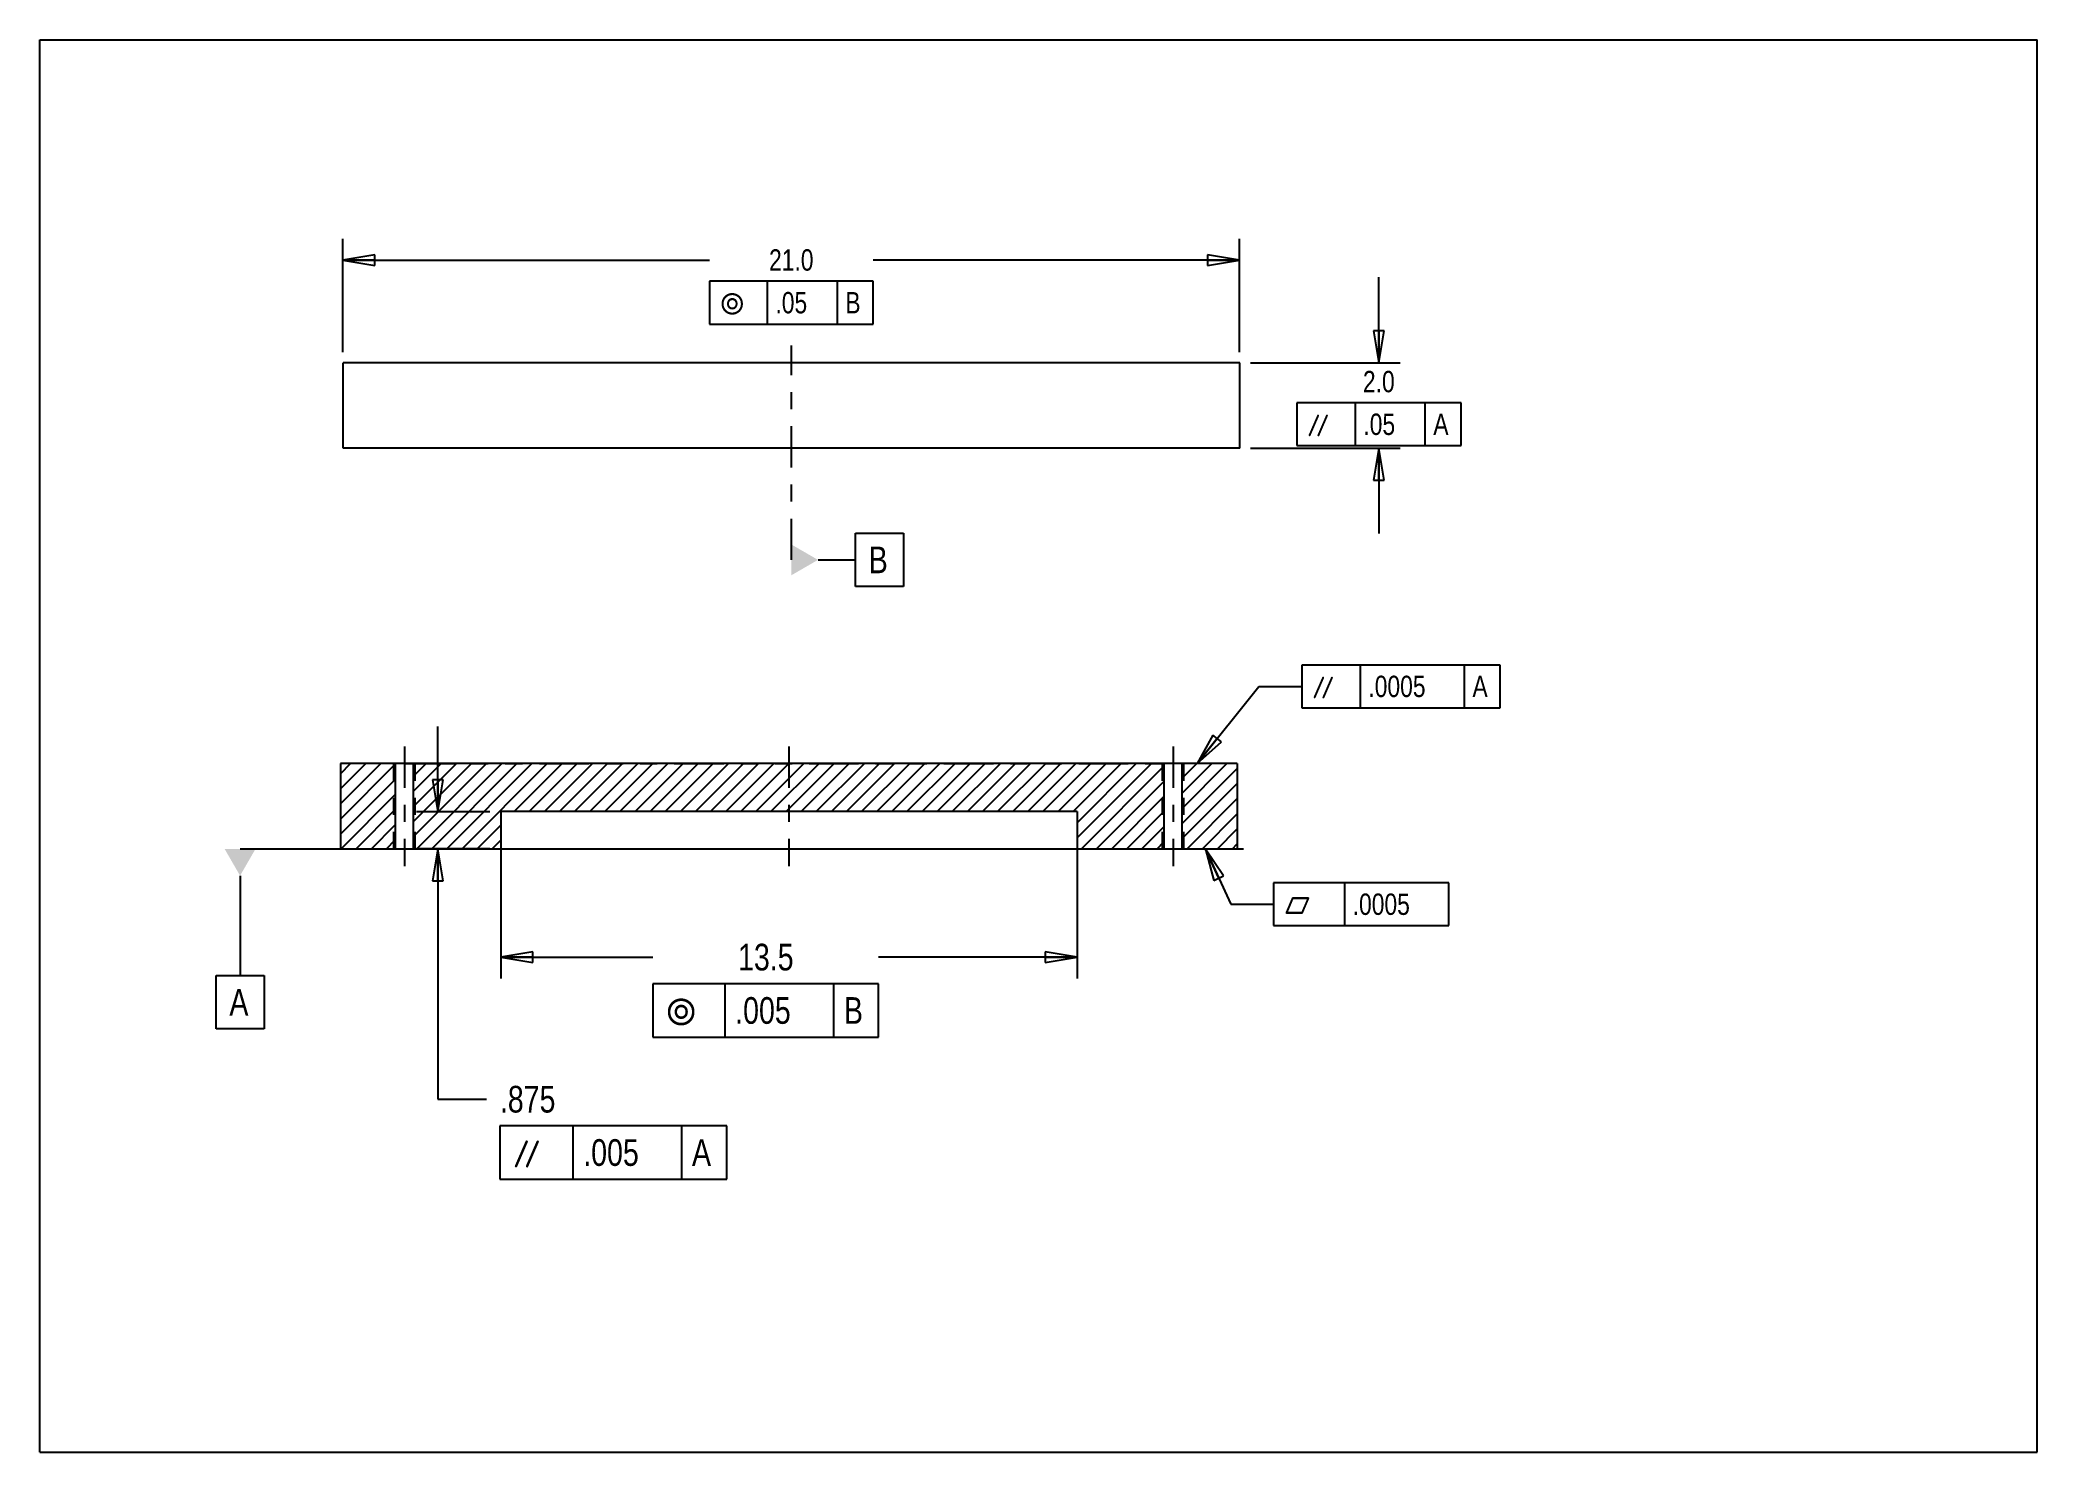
# Model space of a CAD drawing. Header units: inches. Extents: x 0 to 11.7, y 0 to 8.3.
import ezdxf

# ---------------------------------------------------------------- set-up
doc = ezdxf.new("R2010")
doc.units = ezdxf.units.IN
doc.header["$LTSCALE"] = 0.64311
doc.header["$MEASUREMENT"] = 0
for name, pattern in [('CENTER', [0.6, 0.375, -0.075, 0.075, -0.075]), ('HIDDEN', [0.2, 0.1, -0.1]), ('PHANTOM', [0.8, 0.45, -0.05, 0.1, -0.05, 0.1, -0.05])]:
    doc.linetypes.add(name, pattern=pattern)
doc.layers.get('0').update_dxf_attribs({"linetype": 'CONTINUOUS'})
for name, color, linetype in [('01___PRT_ALL_DTM_PLN', 7, 'CONTINUOUS'), ('02___PRT_ALL_AXES', 7, 'CONTINUOUS'), ('03___PRT_ALL_CURVES', 7, 'CONTINUOUS'), ('DEFAULT_2', 8, 'HIDDEN')]:
    doc.layers.add(name, color=color, linetype=linetype)
doc.styles.get("Standard").update_dxf_attribs({"font": 'txt', "width": 0.8})
doc.styles.add('TEXTSTYLE_1', font='gdt', dxfattribs={"width": 0.8})
doc.dimstyles.new('DIMSTYLE_1', dxfattribs={"dimtxt": 0.125, "dimasz": 0.1875, "dimexe": 0.125, "dimexo": 0.0625, "dimgap": 0.0625, "dimtad": 0, "dimtih": 1, "dimtoh": 1, "dimdec": 1, "dimlfac": 4, "dimzin": 4, "dimdsep": 46, "dimtxsty": 'STANDARD', "dimblk": 'CLOSED', "dimblk1": 'CLOSED', "dimblk2": 'CLOSED', "dimcen": 0.09, "dimadec": 1, "dimazin": 1, "dimtfac": 1, "dimtdec": 3, "dimtofl": 0, "dimtmove": 0, "dimatfit": 3, "dimldrblk": 'CLOSED', "dimfxl": 1, "dimtolj": 1, "dimtzin": 4, "dimarcsym": 0})
doc.dimstyles.new('DIMSTYLE_2', dxfattribs={"dimtxt": 0.15625, "dimasz": 0.1875, "dimexe": 0.125, "dimexo": 0.0625, "dimgap": 0.078125, "dimtad": 0, "dimtih": 1, "dimtoh": 1, "dimdec": 1, "dimlfac": 4, "dimzin": 4, "dimdsep": 46, "dimtxsty": 'STANDARD', "dimblk": 'CLOSED', "dimblk1": 'CLOSED', "dimblk2": 'CLOSED', "dimcen": 0.09, "dimadec": 1, "dimazin": 1, "dimtfac": 1, "dimtdec": 3, "dimtofl": 0, "dimtmove": 0, "dimatfit": 3, "dimldrblk": 'CLOSED', "dimfxl": 1, "dimtolj": 1, "dimtzin": 4, "dimarcsym": 0})
doc.dimstyles.new('DIMSTYLE_3', dxfattribs={"dimtxt": 0.15625, "dimasz": 0.1875, "dimexe": 0.125, "dimexo": 0.0625, "dimgap": 0.078125, "dimtad": 0, "dimtih": 1, "dimtoh": 1, "dimdec": 3, "dimlfac": 4, "dimzin": 4, "dimdsep": 46, "dimtxsty": 'STANDARD', "dimblk": 'CLOSED', "dimblk1": 'CLOSED', "dimblk2": 'CLOSED', "dimcen": 0.09, "dimadec": 3, "dimazin": 1, "dimtfac": 1, "dimtdec": 3, "dimtofl": 0, "dimtmove": 0, "dimatfit": 3, "dimldrblk": 'CLOSED', "dimfxl": 1, "dimtolj": 1, "dimtzin": 4, "dimarcsym": 0})
doc.dimstyles.get("Standard").update_dxf_attribs({"dimtxt": 0.15625, "dimasz": 0.1875, "dimexe": 0.125, "dimexo": 0.0625, "dimgap": 0.09, "dimtad": 0, "dimtih": 1, "dimtoh": 1, "dimdec": 3, "dimzin": 4, "dimdsep": 46, "dimtxsty": 'STANDARD', "dimblk": 'CLOSED', "dimblk1": 'CLOSED', "dimblk2": 'CLOSED', "dimcen": 0.09, "dimadec": 3, "dimazin": 1, "dimtp": 0.001, "dimtm": 0.001, "dimtfac": 1, "dimtdec": 3, "dimtofl": 0, "dimtmove": 0, "dimatfit": 3, "dimldrblk": 'CLOSED', "dimfxl": 1, "dimtolj": 1, "dimtzin": 4, "dimarcsym": 0})

# ---------------------------------------------------------------- blocks, each defined once
blk = doc.blocks.new('_CLOSED')
at = {"color": 0, "linetype": 'BYBLOCK'}
for p, q in [((0, 0), (-1, 0.167)), ((-1, 0.167), (-1, -0.167)), ((-1, -0.167), (0, 0)), ((-1, 0), (0, 0))]:
    blk.add_line(p, q, dxfattribs=at)
blk = doc.blocks.new('*D0')
at = {"color": 2, "linetype": 'CONTINUOUS'}
for p, q in [((1.774, 6.44), (1.774, 7.104)), ((7.024, 6.44), (7.024, 7.104)), ((1.774, 6.979), (3.921, 6.979)), ((7.024, 6.979), (4.878, 6.979))]:
    blk.add_line(p, q, dxfattribs=at)
at = {"color": 2, "linetype": 'CONTINUOUS', "xscale": 0.1875, "yscale": 0.1875, "zscale": 0.1875, "rotation": 180}
blk.add_blockref('_CLOSED', (1.774, 6.979), dxfattribs=at)
at = {"color": 2, "linetype": 'CONTINUOUS', "xscale": 0.1875, "yscale": 0.1875, "zscale": 0.1875}
blk.add_blockref('_CLOSED', (7.024, 6.979), dxfattribs=at)
at = {"color": 2, "linetype": 'CONTINUOUS', "insert": (4.399, 7.042), "char_height": 0.125, "width": 0.4, "attachment_point": 2, "line_spacing_factor": 0.9}
blk.add_mtext('21.0', dxfattribs=at)
blk = doc.blocks.new('*D1')
at = {"color": 2, "linetype": 'CONTINUOUS'}
for p, q in [((7.839, 6.378), (7.839, 6.878)), ((7.087, 6.378), (7.964, 6.378)), ((7.087, 5.878), (7.964, 5.878)), ((7.839, 5.878), (7.839, 5.378))]:
    blk.add_line(p, q, dxfattribs=at)
at = {"color": 2, "linetype": 'CONTINUOUS', "xscale": 0.1875, "yscale": 0.1875, "zscale": 0.1875}
for p, rotation in [((7.839, 6.378), 270), ((7.839, 5.878), 90)]:
    blk.add_blockref('_CLOSED', p, dxfattribs=dict(at, rotation=rotation))
at = {"color": 2, "linetype": 'CONTINUOUS', "insert": (7.839, 6.33), "char_height": 0.125, "width": 0.3, "attachment_point": 2, "line_spacing_factor": 0.9}
blk.add_mtext('2.0', dxfattribs=at)
blk = doc.blocks.new('*D2')
at = {"color": 2, "linetype": 'CONTINUOUS'}
for p, q in [((2.698, 3.687), (2.698, 2.773)), ((6.073, 3.687), (6.073, 2.773)), ((2.698, 2.898), (3.589, 2.898)), ((6.073, 2.898), (4.91, 2.898))]:
    blk.add_line(p, q, dxfattribs=at)
at = {"color": 2, "linetype": 'CONTINUOUS', "xscale": 0.1875, "yscale": 0.1875, "zscale": 0.1875, "rotation": 180}
blk.add_blockref('_CLOSED', (2.698, 2.898), dxfattribs=at)
at = {"color": 2, "linetype": 'CONTINUOUS', "xscale": 0.1875, "yscale": 0.1875, "zscale": 0.1875}
blk.add_blockref('_CLOSED', (6.073, 2.898), dxfattribs=at)
at = {"color": 2, "linetype": 'CONTINUOUS', "insert": (4.25, 2.976), "char_height": 0.1562, "width": 0.5, "attachment_point": 2, "line_spacing_factor": 0.9}
blk.add_mtext('13.5', dxfattribs=at)
blk = doc.blocks.new('*D3')
at = {"color": 2, "linetype": 'CONTINUOUS'}
for p, q in [((2.33, 3.749), (2.33, 4.249)), ((2.635, 3.749), (2.205, 3.749)), ((2.635, 3.531), (2.205, 3.531)), ((2.33, 3.531), (2.33, 2.066)), ((2.33, 2.066), (2.615, 2.066))]:
    blk.add_line(p, q, dxfattribs=at)
at = {"color": 2, "linetype": 'CONTINUOUS', "xscale": 0.1875, "yscale": 0.1875, "zscale": 0.1875}
for p, rotation in [((2.33, 3.749), 270), ((2.33, 3.531), 90)]:
    blk.add_blockref('_CLOSED', p, dxfattribs=dict(at, rotation=rotation))
at = {"color": 2, "linetype": 'CONTINUOUS', "insert": (2.693, 2.144), "char_height": 0.1562, "width": 0.5, "attachment_point": 1, "line_spacing_factor": 0.9}
blk.add_mtext('.875', dxfattribs=at)

msp = doc.modelspace()

# ---------------------------------------------------------------- hatches: boundary and pattern name
at = {"linetype": 'CONTINUOUS'}
h = msp.add_hatch(dxfattribs=at)
h.set_pattern_fill('XSEC0002', color=2, scale=0.062552, angle=45, style=0, pattern_type=0)
h.set_pattern_definition([(45, (0, 0), (-0.04423077, 0.04423077), [])])
edge = h.paths.add_edge_path()
edge.add_line((7.01026, 3.53073), (6.688, 3.53073))
edge.add_line((6.688, 3.53073), (6.688, 4.03073))
edge.add_line((7.01026, 4.03073), (6.688, 4.03073))
edge.add_line((7.01026, 4.03073), (7.01026, 3.53073))
edge = h.paths.add_edge_path()
edge.add_line((6.58253, 3.53073), (6.07276, 3.53073))
edge.add_line((6.07276, 3.74948), (6.07276, 3.53073))
edge.add_line((6.07276, 3.74948), (2.69776, 3.74948))
edge.add_line((2.69776, 3.74948), (2.69776, 3.53073))
edge.add_line((2.69776, 3.53073), (2.188, 3.53073))
edge.add_line((2.188, 3.53073), (2.188, 4.03073))
edge.add_line((6.58253, 4.03073), (2.188, 4.03073))
edge.add_line((6.58253, 3.53073), (6.58253, 4.03073))
edge = h.paths.add_edge_path()
edge.add_line((2.08253, 3.53073), (1.76026, 3.53073))
edge.add_line((1.76026, 4.03073), (1.76026, 3.53073))
edge.add_line((2.08253, 4.03073), (1.76026, 4.03073))
edge.add_line((2.08253, 3.53073), (2.08253, 4.03073))

# ---------------------------------------------------------------- linework, layer by layer
at = {"color": 7, "linetype": 'CONTINUOUS'}
for p, q in [((0, 0), (0, 8.26772)), ((0, 8.26772), (11.69291, 8.26772)), ((11.69291, 0), (11.69291, 8.26772)), ((1.7744, 5.8779), (1.7744, 6.3779)), ((7.0244, 6.3779), (1.7744, 6.3779)), ((7.0244, 5.8779), (7.0244, 6.3779)), ((7.0244, 5.8779), (1.7744, 5.8779)), ((1.76026, 4.03073), (1.76026, 3.53073)), ((7.01026, 4.03073), (1.76026, 4.03073)), ((2.08253, 3.53073), (2.08253, 4.03073)), ((2.188, 3.53073), (2.188, 4.03073)), ((6.58253, 3.53073), (6.58253, 4.03073)), ((6.688, 3.53073), (6.688, 4.03073)), ((7.01026, 4.03073), (7.01026, 3.53073)), ((2.69776, 3.74948), (2.69776, 3.53073)), ((6.07276, 3.74948), (2.69776, 3.74948)), ((6.07276, 3.74948), (6.07276, 3.53073)), ((7.01026, 3.53073), (1.76026, 3.53073)), ((0, 0), (11.69291, 0))]:
    msp.add_line(p, q, dxfattribs=at)
at = {"color": 2, "linetype": 'CONTINUOUS'}
for p, q in [((3.92076, 6.85448), (3.92076, 6.60448)), ((4.87805, 6.85448), (3.92076, 6.85448)), ((4.2593, 6.60448), (4.2593, 6.85448)), ((4.66867, 6.60448), (4.66867, 6.85448)), ((4.87805, 6.60448), (4.87805, 6.85448)), ((3.92076, 6.60448), (4.87805, 6.60448)), ((8.3205, 6.14248), (7.358, 6.14248)), ((7.358, 6.14248), (7.358, 5.89248)), ((7.70175, 5.89248), (7.70175, 6.14248)), ((8.11112, 5.89248), (8.11112, 6.14248)), ((8.3205, 5.89248), (8.3205, 6.14248)), ((7.358, 5.89248), (8.3205, 5.89248)), ((8.54979, 4.60798), (7.38729, 4.60798)), ((7.38729, 4.60798), (7.38729, 4.35798)), ((7.73104, 4.35798), (7.73104, 4.60798)), ((8.34041, 4.35798), (8.34041, 4.60798)), ((8.54979, 4.35798), (8.54979, 4.60798)), ((7.38729, 4.35798), (8.54979, 4.35798)), ((8.24852, 3.33251), (7.22248, 3.33251)), ((7.22248, 3.33251), (7.22248, 3.08251)), ((7.63914, 3.08251), (7.63914, 3.33251)), ((8.24852, 3.08251), (8.24852, 3.33251)), ((7.22248, 3.08251), (8.24852, 3.08251)), ((4.91036, 2.7417), (3.58874, 2.7417)), ((3.58874, 2.7417), (3.58874, 2.4292)), ((4.01192, 2.4292), (4.01192, 2.7417)), ((4.64864, 2.4292), (4.64864, 2.7417)), ((4.91036, 2.4292), (4.91036, 2.7417)), ((3.58874, 2.4292), (4.91036, 2.4292)), ((4.0208, 1.90996), (2.69267, 1.90996)), ((2.69267, 1.90996), (2.69267, 1.59746)), ((3.12236, 1.59746), (3.12236, 1.90996)), ((3.75908, 1.59746), (3.75908, 1.90996)), ((4.0208, 1.59746), (4.0208, 1.90996)), ((2.69267, 1.59746), (4.0208, 1.59746))]:
    msp.add_line(p, q, dxfattribs=at)
at = {"layer": '01___PRT_ALL_DTM_PLN', "color": 2, "linetype": 'CONTINUOUS'}
for p, q in [((7.04748, 3.53073), (1.17171, 3.53073)), ((1.17171, 3.37448), (1.17171, 2.78964)), ((1.03109, 2.47714), (1.03109, 2.78964)), ((1.03109, 2.78964), (1.31234, 2.78964)), ((1.31234, 2.78964), (1.31234, 2.47714)), ((1.31234, 2.47714), (1.03109, 2.47714))]:
    msp.add_line(p, q, dxfattribs=at)
msp.add_solid([(1.0815, 3.53073), (1.26192, 3.53073), (1.17171, 3.37448)], dxfattribs=at)
at = {"layer": '02___PRT_ALL_AXES', "color": 2, "linetype": 'CENTER'}
msp.add_line((4.3994, 5.22359), (4.3994, 6.4779), dxfattribs=at)
at = {"layer": '02___PRT_ALL_AXES', "color": 2, "linetype": 'CONTINUOUS'}
for p, q in [((4.7744, 5.37984), (5.05565, 5.37984)), ((4.7744, 5.06734), (4.7744, 5.37984)), ((5.05565, 5.37984), (5.05565, 5.06734)), ((4.55565, 5.22359), (4.7744, 5.22359)), ((5.05565, 5.06734), (4.7744, 5.06734))]:
    msp.add_line(p, q, dxfattribs=at)
at = {"layer": '02___PRT_ALL_AXES', "color": 7, "linetype": 'CENTER'}
for p, q in [((2.13526, 4.13073), (2.13526, 3.43073)), ((4.38526, 4.13073), (4.38526, 3.43073)), ((6.63526, 4.13073), (6.63526, 3.43073))]:
    msp.add_line(p, q, dxfattribs=at)
at = {"layer": '02___PRT_ALL_AXES', "color": 2, "linetype": 'CONTINUOUS'}
msp.add_solid([(4.3994, 5.3138), (4.3994, 5.13338), (4.55565, 5.22359)], dxfattribs=at)
at = {"layer": '03___PRT_ALL_CURVES', "color": 2, "linetype": 'PHANTOM'}
msp.add_line((2.13526, 4.03073), (6.63526, 4.03073), dxfattribs=at)
at = {"layer": 'DEFAULT_2', "color": 8, "linetype": 'HIDDEN'}
for p, q in [((2.07276, 3.53073), (2.07276, 4.03073)), ((2.19776, 3.53073), (2.19776, 4.03073)), ((6.57276, 3.53073), (6.57276, 4.03073)), ((6.69776, 3.53073), (6.69776, 4.03073))]:
    msp.add_line(p, q, dxfattribs=at)

# ---------------------------------------------------------------- texts
at = {"color": 2, "linetype": 'CONTINUOUS', "style": 'TEXTSTYLE_1'}
for s, height, p in [('r', 0.125, (3.98326, 6.66698)), ('f', 0.125, (7.4205, 5.95498)), ('f', 0.125, (7.44979, 4.42048)), ('c', 0.125, (7.28498, 3.14501)), ('r', 0.15625, (3.66687, 2.50733)), ('f', 0.15625, (2.7708, 1.67558))]:
    msp.add_text(s, height=height, dxfattribs=at).set_placement(p)
at = {"color": 2, "linetype": 'CONTINUOUS', "width": 0.8}
for s, height, p in [('.05', 0.125, (4.30617, 6.66698)), ('B', 0.125, (4.71555, 6.66698)), ('.05', 0.125, (7.74862, 5.95498)), ('A', 0.125, (8.158, 5.95498)), ('.0005', 0.125, (7.77791, 4.42048)), ('A', 0.125, (8.38729, 4.42048)), ('.0005', 0.125, (7.68602, 3.14501)), ('.005', 0.15625, (4.07051, 2.50733)), ('B', 0.15625, (4.70723, 2.50733)), ('.005', 0.15625, (3.18095, 1.67558)), ('A', 0.15625, (3.81767, 1.67558))]:
    msp.add_text(s, height=height, dxfattribs=at).set_placement(p)
at = {"layer": '01___PRT_ALL_DTM_PLN', "color": 2, "linetype": 'CONTINUOUS', "insert": (1.10921, 2.71152), "char_height": 0.15625, "width": 0.125, "attachment_point": 1, "line_spacing_factor": 0.9}
msp.add_mtext('A', dxfattribs=at)
at = {"layer": '02___PRT_ALL_AXES', "color": 2, "linetype": 'CONTINUOUS', "insert": (4.85253, 5.30172), "char_height": 0.15625, "width": 0.125, "attachment_point": 1, "line_spacing_factor": 0.9}
msp.add_mtext('B', dxfattribs=at)

# ---------------------------------------------------------------- dimensions: what is measured, and where the dimension line sits
at = {"color": 2, "linetype": 'CONTINUOUS'}
for base, p1, p2, angle, dimstyle, picture, middle in [((1.7744, 6.97948), (7.0244, 6.3779), (1.7744, 6.3779), 180, 'DIMSTYLE_1', '*D0', (4.3994, 6.97948)), ((7.83925, 5.8779), (7.0244, 6.3779), (7.0244, 5.8779), 270, 'DIMSTYLE_1', '*D1', (7.83925, 6.26748)), ((2.33024, 3.53073), (2.69776, 3.74948), (2.69776, 3.53073), 270, 'DIMSTYLE_3', '*D3', (2.9583, 2.06621)), ((2.69776, 2.89795), (6.07276, 3.74948), (2.69776, 3.74948), 180, 'DIMSTYLE_2', '*D2', (4.26908, 2.89795))]:
    dim = msp.add_linear_dim(base=base, p1=p1, p2=p2, angle=angle, dimstyle=dimstyle, dxfattribs=at)
    dim.commit()
    dim.dimension.update_dxf_attribs({"geometry": picture, "text_midpoint": middle, "dimtype": 160})

# ---------------------------------------------------------------- leaders
for points in [[(6.77534, 4.03073), (7.13729, 4.48298), (7.38729, 4.48298)], [(6.82352, 3.53073), (6.97248, 3.20751), (7.22248, 3.20751)]]:
    msp.add_leader(points, dimstyle='STANDARD', override={"dimtad": 0}, dxfattribs=at)

doc.saveas('drawing.dxf')
